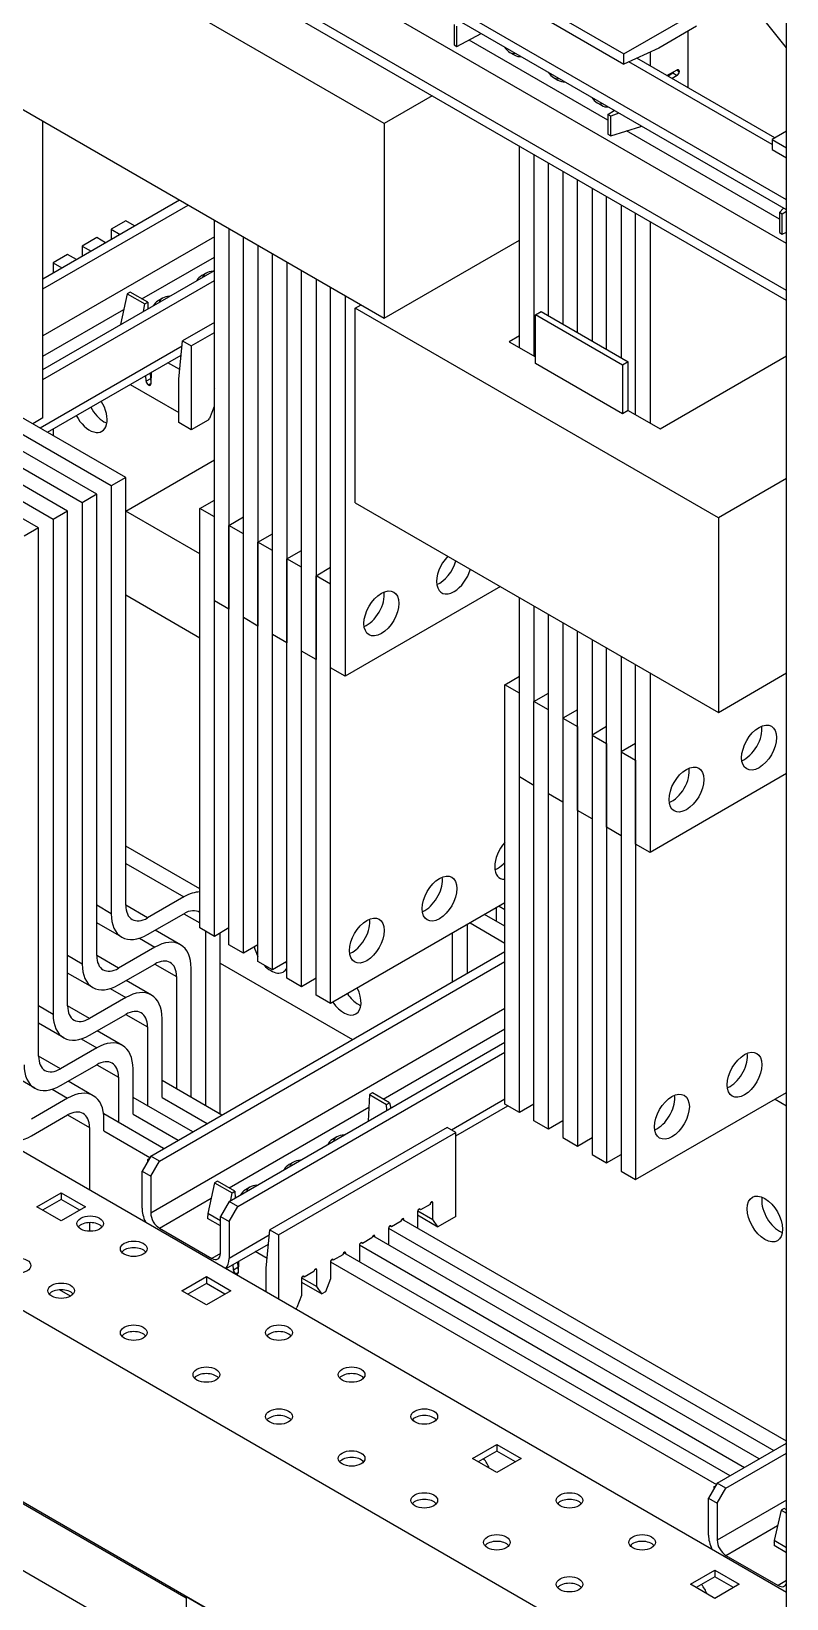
# Model space of a CAD drawing. Header units: millimetres. Extents: x -116965 to 323937, y 291661 to 566926.
# Drawn here: x -20388.2 to -20296.3, y 325225.3 to 325416.1 of the extents above; entities that cross this region are included whole.
import ezdxf

# ---------------------------------------------------------------- set-up
doc = ezdxf.new("R2010")
doc.units = ezdxf.units.MM
doc.layers.add('ALPHA', color=255, linetype='Continuous')

msp = doc.modelspace()

# ---------------------------------------------------------------- linework, layer by layer
at = {"layer": 'ALPHA'}
for p, q in [((-20296.284197, 325115.693354), (-20296.284197, 325585.178888)), ((-20296.284197, 325395.547555), (-20469.878912, 325495.77251)), ((-20296.284197, 325394.32281), (-20469.878912, 325494.547765)), ((-20296.284197, 325390.240327), (-20466.696931, 325488.628165)), ((-20296.284197, 325384.524851), (-20469.878912, 325484.749806)), ((-20296.284197, 325383.300106), (-20469.878912, 325483.525061)), ((-20345.251342, 325404.835204), (-20389.445515, 325430.350722)), ((-20337.649944, 325425.757928), (-20316.083187, 325413.306355)), ((-20337.649944, 325424.533183), (-20316.083187, 325412.081611)), ((-20296.284197, 325414.069817), (-20304.327537, 325424.075868)), ((-20316.083187, 325413.306355), (-20307.244353, 325418.409459)), ((-20351.79208, 325415.347597), (-20351.79208, 325415.347597)), ((-20336.766061, 325416.878528), (-20336.76606, 325414.429038)), ((-20336.412507, 325414.224914), (-20336.412507, 325416.674404)), ((-20336.412507, 325414.224914), (-20333.455515, 325415.78368)), ((-20318.027731, 325405.243452), (-20334.934011, 325415.004297)), ((-20307.244352, 325416.670321), (-20311.840547, 325414.016708)), ((-20308.305013, 325416.057949), (-20308.305013, 325409.217864)), ((-20350.024313, 325414.326977), (-20350.024313, 325414.326976)), ((-20336.76606, 325414.429038), (-20336.412507, 325414.224914)), ((-20329.960158, 325413.500273), (-20329.429828, 325413.194087)), ((-20311.840547, 325414.016197), (-20316.083187, 325412.081611)), ((-20316.083187, 325412.081611), (-20316.083187, 325413.306355)), ((-20312.907735, 325413.529573), (-20312.901207, 325413.525804)), ((-20312.901207, 325413.525804), (-20312.901207, 325411.871478)), ((-20311.840547, 325414.016708), (-20311.840547, 325414.016197)), ((-20298.051964, 325402.283652), (-20315.490571, 325412.351836)), ((-20297.703615, 325403.097144), (-20314.508691, 325412.799559)), ((-20310.865759, 325410.696311), (-20309.621584, 325411.364467)), ((-20309.365673, 325411.146325), (-20309.68475, 325411.330545)), ((-20309.631005, 325411.359407), (-20309.365673, 325411.206218)), ((-20309.365673, 325411.206218), (-20309.365673, 325411.146325)), ((-20324.656857, 325410.438411), (-20324.126527, 325410.132225)), ((-20310.737776, 325410.62242), (-20310.146287, 325411.002306)), ((-20310.426333, 325410.822446), (-20310.426333, 325410.932295)), ((-20309.615957, 325410.69612), (-20310.207446, 325410.316234)), ((-20310.146287, 325411.002306), (-20309.615957, 325410.69612)), ((-20339.417711, 325408.203252), (-20345.251342, 325404.835204)), ((-20319.353556, 325407.376549), (-20318.823226, 325407.070363)), ((-20389.445515, 325406.672321), (-20345.251341, 325381.156803)), ((-20318.027731, 325405.940424), (-20317.260251, 325406.43334)), ((-20318.027731, 325405.940424), (-20318.027731, 325403.532378)), ((-20317.674177, 325405.7363), (-20318.027731, 325405.940424)), ((-20316.721763, 325406.122444), (-20317.674177, 325405.7363)), ((-20317.674177, 325403.328253), (-20317.674177, 325405.7363)), ((-20386.793864, 325369.011418), (-20386.793864, 325405.14139)), ((-20345.251342, 325404.835204), (-20345.251341, 325381.156803)), ((-20317.674177, 325403.328253), (-20314.032577, 325404.495088)), ((-20297.168081, 325393.200127), (-20315.768258, 325403.938945)), ((-20314.032577, 325404.495088), (-20314.032577, 325404.569842)), ((-20314.032577, 325404.495088), (-20313.96548, 325404.531103)), ((-20296.284197, 325403.916645), (-20298.051964, 325402.896024)), ((-20328.811109, 325377.58463), (-20328.811109, 325402.079527)), ((-20318.027731, 325403.532378), (-20317.674177, 325403.328253)), ((-20298.051964, 325402.896024), (-20298.051964, 325401.671279)), ((-20298.051964, 325402.896024), (-20296.284197, 325401.875403)), ((-20298.051964, 325401.671279), (-20296.284197, 325400.650658)), ((-20327.043342, 325401.058907), (-20327.043342, 325376.56401)), ((-20325.275575, 325381.462989), (-20325.275575, 325400.038286)), ((-20323.507808, 325399.017665), (-20323.507808, 325380.442368)), ((-20321.740041, 325379.421748), (-20321.740041, 325397.997045)), ((-20319.972274, 325396.976424), (-20319.972274, 325378.401127)), ((-20318.204507, 325377.380506), (-20318.204507, 325395.955803)), ((-20386.793864, 325385.934944), (-20370.163762, 325395.539996)), ((-20386.793864, 325384.709966), (-20369.103102, 325394.927623)), ((-20316.43674, 325394.935182), (-20316.43674, 325376.359886)), ((-20297.168081, 325394.016624), (-20296.653725, 325394.536157)), ((-20296.284197, 325394.145311), (-20296.814527, 325393.8125)), ((-20376.717594, 325392.996006), (-20378.485361, 325391.975385)), ((-20375.642794, 325392.37547), (-20376.717594, 325392.996006)), ((-20365.934216, 325346.761885), (-20365.934216, 325393.098066)), ((-20314.668973, 325369.419665), (-20314.668973, 325393.914562)), ((-20312.901206, 325392.893941), (-20312.901206, 325368.399044)), ((-20296.814527, 325393.8125), (-20297.168081, 325394.016624)), ((-20297.168081, 325394.016624), (-20297.168081, 325391.567134)), ((-20296.814527, 325391.36301), (-20296.814527, 325393.8125)), ((-20365.934216, 325391.042401), (-20386.793864, 325378.99449)), ((-20380.253128, 325390.954764), (-20382.020894, 325389.934143)), ((-20379.177655, 325390.33384), (-20380.253128, 325390.954764)), ((-20378.485361, 325391.975385), (-20377.410224, 325391.354655)), ((-20378.485361, 325391.975385), (-20378.485361, 325390.733688)), ((-20364.166449, 325392.077445), (-20364.166449, 325345.741264)), ((-20362.398682, 325344.720643), (-20362.398682, 325391.056825)), ((-20345.251341, 325381.156803), (-20328.811109, 325390.648576)), ((-20297.168081, 325391.567134), (-20296.814527, 325391.36301)), ((-20296.814527, 325391.36301), (-20296.284197, 325391.642571)), ((-20383.788661, 325388.913523), (-20385.556428, 325387.892902)), ((-20382.712515, 325388.292209), (-20383.788661, 325388.913523)), ((-20382.020894, 325389.934143), (-20380.945085, 325389.313024)), ((-20382.020894, 325389.934143), (-20382.020894, 325388.691669)), ((-20374.758606, 325383.495973), (-20365.934216, 325388.592678)), ((-20360.630915, 325390.036204), (-20360.630915, 325343.700022)), ((-20358.863146, 325342.679402), (-20358.863147, 325389.015583)), ((-20376.717593, 325361.76501), (-20420.911766, 325387.280528)), ((-20386.793864, 325374.910141), (-20365.934216, 325386.958052)), ((-20385.556428, 325387.892902), (-20384.479946, 325387.271394)), ((-20385.556428, 325387.892902), (-20385.556428, 325386.64965)), ((-20366.946221, 325386.640068), (-20367.476551, 325386.333882)), ((-20357.09538, 325387.994962), (-20357.095379, 325341.658781)), ((-20355.327614, 325340.63816), (-20355.327614, 325386.974342)), ((-20380.253126, 325359.723768), (-20424.4473, 325385.239286)), ((-20378.48536, 325360.744389), (-20422.679533, 325386.259907)), ((-20386.793864, 325373.685162), (-20365.934216, 325385.733074)), ((-20353.559847, 325385.953721), (-20353.559847, 325339.61754)), ((-20351.79208, 325338.596919), (-20351.79208, 325384.9331)), ((-20383.78866, 325357.682526), (-20427.982834, 325383.198045)), ((-20382.020893, 325358.703147), (-20426.215067, 325384.218665)), ((-20376.525902, 325384.107762), (-20377.360485, 325380.384624)), ((-20376.172416, 325384.311925), (-20376.525902, 325384.107762)), ((-20376.525902, 325384.107762), (-20374.404177, 325382.883251)), ((-20374.050691, 325383.087414), (-20376.172416, 325384.311925)), ((-20374.538079, 325381.988717), (-20374.404177, 325382.883251)), ((-20374.404177, 325382.883251), (-20374.050691, 325383.087414)), ((-20374.050691, 325383.087414), (-20374.021198, 325382.287252)), ((-20372.248512, 325383.577623), (-20372.778842, 325383.271436)), ((-20350.024313, 325383.912479), (-20350.024313, 325337.576298)), ((-20348.786875, 325382.381548), (-20348.079768, 325382.789796)), ((-20387.324194, 325355.641285), (-20431.518368, 325381.156803)), ((-20385.556427, 325356.661906), (-20429.750601, 325382.177424)), ((-20386.793864, 325376.544767), (-20376.946276, 325382.23244)), ((-20348.786875, 325358.703147), (-20348.786875, 325382.381548)), ((-20304.592701, 325356.86603), (-20348.786875, 325382.381548)), ((-20326.866565, 325381.565051), (-20326.159458, 325381.9733)), ((-20326.866565, 325375.645451), (-20326.866565, 325381.565051)), ((-20316.259963, 325375.441327), (-20326.866565, 325381.565051)), ((-20326.159458, 325381.9733), (-20315.552857, 325375.849575)), ((-20377.360485, 325380.384624), (-20377.36151, 325380.357987)), ((-20377.33793, 325380.371606), (-20377.360485, 325380.384624)), ((-20365.934216, 325380.62962), (-20369.806637, 325378.393025)), ((-20368.745775, 325377.780769), (-20365.934216, 325379.404642)), ((-20328.811109, 325379.0135), (-20330.048546, 325378.299065)), ((-20369.868901, 325377.745041), (-20387.129072, 325367.77608)), ((-20370.252641, 325373.751448), (-20369.806637, 325378.393025)), ((-20369.806637, 325378.393025), (-20368.745775, 325377.780769)), ((-20368.745775, 325377.780769), (-20368.745775, 325367.574562)), ((-20330.048546, 325378.299065), (-20326.866565, 325376.461948)), ((-20386.250678, 325367.268939), (-20369.972109, 325376.670956)), ((-20370.147388, 325374.915215), (-20371.580231, 325375.742152)), ((-20316.259963, 325369.521727), (-20326.866565, 325375.645451)), ((-20315.552857, 325375.849575), (-20316.259963, 325375.441327)), ((-20316.259963, 325375.441327), (-20316.259963, 325369.521727)), ((-20315.552857, 325369.929975), (-20315.552857, 325375.849575)), ((-20311.663769, 325367.684609), (-20296.284197, 325376.56401)), ((-20376.176425, 325373.087528), (-20370.252199, 325369.668477)), ((-20374.23833, 325373.486626), (-20374.264326, 325374.191899)), ((-20373.708101, 325373.79287), (-20374.23833, 325373.486626)), ((-20373.973365, 325373.04082), (-20373.657548, 325373.223226)), ((-20373.65931, 325373.166009), (-20373.924695, 325373.012731)), ((-20373.734097, 325374.498143), (-20373.708101, 325373.79287)), ((-20373.720128, 325374.119181), (-20373.63154, 325374.068054)), ((-20373.616203, 325374.566235), (-20373.659641, 325373.15526)), ((-20370.252199, 325373.751193), (-20370.252641, 325373.751448)), ((-20370.252199, 325368.443965), (-20370.252199, 325373.751193)), ((-20370.14043, 325374.919233), (-20370.147388, 325374.915215)), ((-20373.924695, 325373.012731), (-20373.973365, 325373.04082)), ((-20365.970909, 325372.443228), (-20365.970909, 325370.401986)), ((-20365.970909, 325372.047518), (-20365.934216, 325372.026341)), ((-20365.949512, 325372.552941), (-20365.934216, 325372.544114)), ((-20365.970909, 325370.401986), (-20366.532144, 325368.955151)), ((-20315.552857, 325369.929975), (-20316.259963, 325369.521727)), ((-20315.552857, 325369.929975), (-20311.663769, 325367.684609)), ((-20386.793864, 325369.011418), (-20388.031302, 325368.296983)), ((-20385.556428, 325367.669917), (-20385.556428, 325366.868114)), ((-20368.745775, 325367.574562), (-20370.252199, 325368.443965)), ((-20366.685208, 325368.764684), (-20368.745775, 325367.574562)), ((-20376.717593, 325357.682529), (-20365.934216, 325363.908315)), ((-20376.717593, 325361.76501), (-20378.48536, 325360.744389)), ((-20376.717592, 325309.713353), (-20376.717593, 325361.76501)), ((-20296.284197, 325361.662947), (-20304.592701, 325356.86603)), ((-20380.253126, 325359.723768), (-20382.020893, 325358.703147)), ((-20380.253126, 325303.589628), (-20380.253126, 325359.723768)), ((-20378.48536, 325360.744389), (-20378.485359, 325308.692732)), ((-20382.020893, 325358.703147), (-20382.020893, 325302.569008)), ((-20367.701981, 325357.988713), (-20365.934216, 325359.009333)), ((-20365.934216, 325356.968093), (-20367.701981, 325357.988713)), ((-20367.70198, 325306.957677), (-20367.701981, 325357.988713)), ((-20348.786875, 325358.703147), (-20304.592701, 325333.187629)), ((-20383.78866, 325357.682526), (-20385.556427, 325356.661906)), ((-20385.556427, 325356.661906), (-20385.556427, 325296.445283)), ((-20383.78866, 325297.465904), (-20383.78866, 325357.682526)), ((-20367.701981, 325352.477362), (-20376.717593, 325357.682528)), ((-20364.166447, 325355.947471), (-20362.398682, 325356.968091)), ((-20362.398682, 325354.926852), (-20364.166447, 325355.947471)), ((-20364.166447, 325304.916435), (-20364.166447, 325355.947471)), ((-20304.592701, 325356.86603), (-20304.592701, 325333.187629)), ((-20387.324194, 325355.641285), (-20389.091961, 325354.620664)), ((-20387.324193, 325291.34218), (-20387.324194, 325355.641285)), ((-20360.630913, 325353.90623), (-20358.863146, 325354.926851)), ((-20358.863146, 325352.885609), (-20360.630913, 325353.90623)), ((-20360.630913, 325302.875194), (-20360.630913, 325353.90623)), ((-20358.863146, 325301.854573), (-20358.863146, 325352.885609)), ((-20357.095379, 325351.864988), (-20355.327614, 325352.885608)), ((-20355.327614, 325350.844369), (-20357.095379, 325351.864988)), ((-20357.095379, 325300.833953), (-20357.095379, 325351.864988)), ((-20353.559845, 325349.823747), (-20351.79208, 325350.844367)), ((-20351.79208, 325348.803127), (-20353.559845, 325349.823747)), ((-20353.559845, 325298.792711), (-20353.559845, 325349.823747)), ((-20331.109206, 325348.49694), (-20350.024313, 325337.576298)), ((-20376.717592, 325347.47632), (-20367.701981, 325342.271155)), ((-20364.166449, 325345.741264), (-20365.934216, 325346.761885)), ((-20365.934213, 325305.937056), (-20365.934214, 325346.761884)), ((-20328.811108, 325325.32885), (-20328.811108, 325347.170133)), ((-20364.166447, 325345.741265), (-20364.166449, 325345.741264)), ((-20360.630915, 325343.700022), (-20362.398682, 325344.720643)), ((-20362.39868, 325303.895815), (-20362.39868, 325344.720642)), ((-20327.043341, 325346.149512), (-20327.043341, 325334.514439)), ((-20325.275574, 325323.287608), (-20325.275574, 325345.128891)), ((-20360.630913, 325343.700023), (-20360.630915, 325343.700022)), ((-20357.095379, 325341.658781), (-20358.863146, 325342.679402)), ((-20323.507807, 325344.108271), (-20323.507807, 325332.473197)), ((-20321.74004, 325321.246367), (-20321.74004, 325343.08765)), ((-20353.559847, 325339.61754), (-20355.327614, 325340.63816)), ((-20355.327612, 325299.813332), (-20355.327612, 325340.638159)), ((-20319.972274, 325342.067029), (-20319.972273, 325330.431956)), ((-20318.204506, 325319.205125), (-20318.204507, 325341.046409)), ((-20491.445669, 325338.801045), (-20296.284197, 325226.124517)), ((-20353.559845, 325339.617541), (-20353.559847, 325339.61754)), ((-20316.43674, 325340.025788), (-20316.436739, 325328.390714)), ((-20314.668972, 325317.163884), (-20314.668973, 325339.005167)), ((-20350.024313, 325337.576298), (-20351.79208, 325338.596919)), ((-20351.792078, 325297.77209), (-20351.792078, 325338.596918)), ((-20330.578876, 325336.555679), (-20328.811108, 325337.576301)), ((-20312.901206, 325337.984546), (-20312.901205, 325316.143263)), ((-20304.592701, 325333.187629), (-20296.284197, 325337.984546)), ((-20328.811109, 325335.535059), (-20330.578876, 325336.555679)), ((-20330.578876, 325285.524643), (-20330.578876, 325336.555679)), ((-20328.811109, 325284.504022), (-20328.811109, 325335.535059)), ((-20328.811108, 325335.535059), (-20328.811109, 325335.535059)), ((-20327.043342, 325334.514438), (-20325.275574, 325335.535059)), ((-20325.275575, 325333.493817), (-20327.043342, 325334.514438)), ((-20327.043342, 325283.483402), (-20327.043342, 325334.514438)), ((-20325.275574, 325333.493818), (-20325.275575, 325333.493817)), ((-20325.275575, 325282.462781), (-20325.275575, 325333.493817)), ((-20321.74004, 325333.493818), (-20323.507808, 325332.473197)), ((-20323.507808, 325332.473197), (-20323.507808, 325281.44216)), ((-20323.507808, 325332.473197), (-20321.740041, 325331.452576)), ((-20321.740041, 325331.452576), (-20321.740041, 325280.421539)), ((-20321.740041, 325331.452576), (-20321.74004, 325331.452576)), ((-20318.204506, 325331.452576), (-20319.972274, 325330.431955)), ((-20319.972274, 325330.431955), (-20319.972274, 325279.400919)), ((-20319.972274, 325330.431955), (-20318.204507, 325329.411334)), ((-20318.204507, 325329.411334), (-20318.204506, 325329.411335)), ((-20318.204507, 325329.411334), (-20318.204507, 325278.380298)), ((-20314.668973, 325329.411335), (-20316.436741, 325328.390714)), ((-20508.239455, 325329.105148), (-20296.284197, 325206.732723)), ((-20316.436741, 325328.390714), (-20316.436741, 325277.359677)), ((-20316.436741, 325328.390714), (-20314.668974, 325327.370093)), ((-20314.668974, 325327.370093), (-20314.668974, 325276.339057)), ((-20314.668974, 325327.370093), (-20314.668973, 325327.370093)), ((-20296.284197, 325325.737098), (-20312.901205, 325316.143263)), ((-20327.043342, 325324.30823), (-20328.811108, 325325.32885)), ((-20323.507808, 325322.266988), (-20325.275574, 325323.287608)), ((-20319.972274, 325320.225747), (-20321.74004, 325321.246367)), ((-20316.436741, 325318.184505), (-20318.204506, 325319.205125)), ((-20367.701981, 325311.725066), (-20376.717592, 325316.930232)), ((-20312.901205, 325316.143263), (-20314.668972, 325317.163884)), ((-20376.717592, 325314.816457), (-20369.646524, 325310.733974)), ((-20369.646524, 325310.733974), (-20374.065941, 325308.182422)), ((-20378.485359, 325308.692732), (-20380.253126, 325309.713353)), ((-20374.065941, 325308.182422), (-20376.717592, 325309.713353)), ((-20374.065941, 325306.14118), (-20369.646524, 325308.692732)), ((-20369.646524, 325308.692732), (-20367.70198, 325307.57005)), ((-20330.578876, 325310.019538), (-20351.792078, 325297.77209)), ((-20330.578876, 325307.161802), (-20333.053748, 325308.59067)), ((-20331.639536, 325309.407166), (-20331.639536, 325307.774175)), ((-20331.285981, 325309.611291), (-20330.578876, 325309.203044)), ((-20377.190941, 325305.831625), (-20380.253126, 325307.599578)), ((-20370.057058, 325304.919805), (-20373.119242, 325306.687757)), ((-20365.934213, 325305.937056), (-20367.70198, 325306.957677)), ((-20366.994874, 325306.549429), (-20366.994873, 325285.320518)), ((-20364.166447, 325306.957677), (-20365.934213, 325305.937056)), ((-20365.227106, 325284.299897), (-20365.227107, 325306.345305)), ((-20336.942837, 325300.411641), (-20336.942837, 325306.345304)), ((-20335.17507, 325307.365925), (-20335.17507, 325301.432261)), ((-20334.821515, 325307.57005), (-20330.578876, 325305.120561)), ((-20508.239455, 325305.834996), (-20296.284197, 325183.46257)), ((-20373.182058, 325304.610249), (-20377.601475, 325302.058697)), ((-20375.063997, 325305.696788), (-20373.182058, 325304.610249)), ((-20362.39868, 325303.895815), (-20364.166447, 325304.916435)), ((-20360.630913, 325304.916435), (-20362.39868, 325303.895815)), ((-20382.020893, 325302.569008), (-20383.78866, 325303.589628)), ((-20377.601475, 325302.058697), (-20380.253126, 325303.589629)), ((-20377.601475, 325300.017456), (-20373.182058, 325302.569008)), ((-20373.677744, 325279.202732), (-20330.578876, 325304.085875)), ((-20373.182058, 325302.569008), (-20370.530407, 325301.038077)), ((-20372.617084, 325278.59036), (-20330.578876, 325302.86113)), ((-20365.227107, 325302.67107), (-20349.128249, 325293.37639)), ((-20358.863146, 325301.854573), (-20360.630913, 325302.875194)), ((-20357.095379, 325302.875194), (-20358.863146, 325301.854573)), ((-20380.726475, 325299.707901), (-20383.78866, 325301.475854)), ((-20370.530407, 325301.038077), (-20370.530407, 325287.361759)), ((-20368.76264, 325286.341138), (-20368.76264, 325302.058698)), ((-20355.327612, 325299.813332), (-20357.095379, 325300.833953)), ((-20353.559845, 325300.833953), (-20355.327612, 325299.813332)), ((-20378.599531, 325299.573063), (-20376.717592, 325298.486525)), ((-20373.592592, 325298.79608), (-20376.654776, 325300.564033)), ((-20351.792078, 325297.77209), (-20353.559845, 325298.792711)), ((-20385.556427, 325296.445283), (-20387.324194, 325297.465904)), ((-20381.137009, 325295.934973), (-20383.78866, 325297.465904)), ((-20376.717592, 325298.486525), (-20381.137009, 325295.934973)), ((-20330.578876, 325297.145654), (-20373.677744, 325272.262511)), ((-20384.262009, 325293.584176), (-20387.324194, 325295.352129)), ((-20381.137009, 325293.893732), (-20376.717592, 325296.445284)), ((-20376.717592, 325296.445284), (-20374.065941, 325294.914353)), ((-20374.065941, 325294.914353), (-20374.065941, 325285.320518)), ((-20372.298174, 325286.341141), (-20372.298174, 325295.934973)), ((-20382.135065, 325293.449339), (-20380.253126, 325292.362801)), ((-20377.128126, 325292.672356), (-20380.19031, 325294.440309)), ((-20364.131803, 325273.69138), (-20330.578876, 325293.063171)), ((-20345.393473, 325286.142953), (-20330.578876, 325294.696165)), ((-20384.672543, 325289.811249), (-20387.324193, 325291.34218)), ((-20380.253126, 325292.362801), (-20384.672543, 325289.811249)), ((-20363.071142, 325273.079008), (-20330.578876, 325291.838427)), ((-20387.797543, 325287.460452), (-20390.859727, 325289.228405)), ((-20384.672543, 325287.770007), (-20380.253126, 325290.321559)), ((-20380.253126, 325290.321559), (-20377.601475, 325288.790628)), ((-20375.833708, 325284.299899), (-20375.833708, 325289.811249)), ((-20491.622446, 325287.872071), (-20296.284197, 325175.093481)), ((-20385.670599, 325287.325614), (-20383.788659, 325286.239076)), ((-20380.663659, 325286.548631), (-20383.725844, 325288.316584)), ((-20377.601475, 325288.790628), (-20377.601475, 325283.279276)), ((-20365.038151, 325284.190804), (-20372.298174, 325288.38238)), ((-20383.788659, 325286.239076), (-20388.208077, 325283.687524)), ((-20368.573685, 325282.149562), (-20375.833708, 325286.341139)), ((-20372.298176, 325286.34114), (-20366.805918, 325283.170183)), ((-20347.057729, 325286.695564), (-20347.220011, 325283.455408)), ((-20346.704176, 325286.899688), (-20347.057729, 325286.695564)), ((-20347.057729, 325286.695564), (-20344.972299, 325285.49154)), ((-20344.618746, 325285.695664), (-20346.704176, 325286.899688)), ((-20344.972299, 325285.49154), (-20344.618746, 325285.695664)), ((-20344.950577, 325284.765666), (-20344.972299, 325285.49154)), ((-20344.618746, 325285.695664), (-20344.448165, 325285.055734)), ((-20330.578876, 325286.122951), (-20337.084968, 325282.366657)), ((-20336.554638, 325281.658231), (-20330.218346, 325285.316491)), ((-20328.811109, 325284.504022), (-20330.578876, 325285.524643)), ((-20327.043342, 325285.524643), (-20328.811109, 325284.504022)), ((-20314.668974, 325276.339057), (-20296.284197, 325286.953512)), ((-20297.698411, 325286.137016), (-20296.284197, 325285.320519)), ((-20388.208077, 325281.646283), (-20383.788659, 325284.197835)), ((-20383.788659, 325284.197835), (-20381.137009, 325282.666904)), ((-20372.109219, 325280.108321), (-20379.405743, 325284.320971)), ((-20379.369242, 325282.258658), (-20379.369242, 325283.687524)), ((-20375.83371, 325284.299898), (-20370.341452, 325281.128941)), ((-20364.131803, 325275.324374), (-20347.135788, 325285.137027)), ((-20325.275575, 325282.462781), (-20327.043342, 325283.483402)), ((-20323.507808, 325283.483402), (-20325.275575, 325282.462781)), ((-20381.137009, 325282.666904), (-20381.137009, 325275.11431)), ((-20379.369244, 325282.258657), (-20373.777365, 325279.030184)), ((-20337.615298, 325282.672843), (-20359.182055, 325270.22127)), ((-20358.121395, 325269.608897), (-20336.554638, 325282.06047)), ((-20351.014972, 325281.529748), (-20351.545302, 325281.223561)), ((-20336.554638, 325282.06047), (-20337.615298, 325282.672843)), ((-20336.554638, 325271.854263), (-20336.554638, 325282.06047)), ((-20323.507808, 325281.44216), (-20321.740041, 325280.421539)), ((-20321.740041, 325280.421539), (-20319.972274, 325281.44216)), ((-20373.677744, 325279.202732), (-20374.738404, 325277.365615)), ((-20374.031298, 325278.794484), (-20373.854521, 325278.896546)), ((-20374.031298, 325278.59036), (-20374.031298, 325278.794484)), ((-20374.031298, 325278.794484), (-20373.942909, 325278.743453)), ((-20372.617084, 325278.59036), (-20373.677744, 325279.202732)), ((-20373.677744, 325276.753243), (-20372.617084, 325278.59036)), ((-20356.318273, 325278.467885), (-20356.848603, 325278.161699)), ((-20319.972274, 325279.400919), (-20318.204507, 325278.380298)), ((-20318.204507, 325278.380298), (-20316.436741, 325279.400919)), ((-20374.738404, 325277.365615), (-20373.677744, 325276.753243)), ((-20374.738404, 325272.874884), (-20374.738404, 325277.365615)), ((-20373.677744, 325276.753243), (-20373.677744, 325272.262511)), ((-20365.89957, 325275.936746), (-20366.734263, 325272.213699)), ((-20365.546016, 325276.14087), (-20365.89957, 325275.936746)), ((-20365.89957, 325275.936746), (-20363.778249, 325274.712001)), ((-20363.424696, 325274.916125), (-20365.546016, 325276.14087)), ((-20316.436741, 325277.359677), (-20314.668974, 325276.339057)), ((-20387.554005, 325273.022039), (-20384.584157, 325274.736682)), ((-20384.584157, 325273.920185), (-20386.846898, 325272.613791)), ((-20384.584157, 325274.736682), (-20384.584157, 325273.920185)), ((-20384.584157, 325274.736682), (-20381.614308, 325273.022039)), ((-20382.321415, 325272.613791), (-20384.584157, 325273.920185)), ((-20372.617084, 325270.425394), (-20366.320116, 325274.06095)), ((-20363.912074, 325273.818241), (-20363.778249, 325274.712001)), ((-20363.778249, 325274.712001), (-20363.424696, 325274.916125)), ((-20363.424696, 325274.916125), (-20363.395233, 325274.116639)), ((-20361.621573, 325275.406023), (-20362.151904, 325275.099837)), ((-20450.807562, 325272.472553), (-20369.38207, 325225.461523)), ((-20384.584157, 325271.307396), (-20387.554005, 325273.022039)), ((-20381.614308, 325273.022039), (-20384.584157, 325271.307396)), ((-20366.783453, 325271.956325), (-20366.743276, 325271.979521)), ((-20366.734263, 325272.213699), (-20366.757321, 325271.614639)), ((-20365.192463, 325271.32354), (-20366.734263, 325272.213699)), ((-20364.131803, 325273.69138), (-20365.192463, 325271.854263)), ((-20363.071142, 325273.079008), (-20364.131803, 325273.69138)), ((-20364.131803, 325271.241891), (-20363.071142, 325273.079008)), ((-20341.203865, 325272.436017), (-20341.203865, 325270.430072)), ((-20341.203865, 325272.040853), (-20338.71766, 325270.605442)), ((-20341.18234, 325272.546064), (-20339.330032, 325271.476633)), ((-20340.850312, 325272.640141), (-20341.027088, 325272.742203)), ((-20339.683586, 325273.313751), (-20340.850312, 325272.640141)), ((-20339.506809, 325273.619937), (-20339.330032, 325273.517875)), ((-20339.330032, 325271.476633), (-20339.330032, 325273.517875)), ((-20381.137009, 325271.101107), (-20381.137009, 325270.043992)), ((-20372.617084, 325270.425394), (-20366.253123, 325266.751159)), ((-20366.745023, 325271.934138), (-20366.783453, 325271.956325)), ((-20365.192463, 325270.711168), (-20366.757321, 325271.614639)), ((-20365.192463, 325271.854263), (-20364.131803, 325271.241891)), ((-20365.192463, 325267.363532), (-20365.192463, 325271.854263)), ((-20364.131803, 325271.241891), (-20364.131803, 325266.751159)), ((-20359.627975, 325265.579742), (-20359.182055, 325270.22127)), ((-20359.182055, 325270.22127), (-20358.121395, 325269.608897)), ((-20344.739399, 325270.394775), (-20344.739399, 325268.388831)), ((-20344.737121, 325270.428757), (-20297.861553, 325243.365135)), ((-20344.385846, 325270.5989), (-20344.562622, 325270.700962)), ((-20343.21912, 325271.272509), (-20344.385846, 325270.5989)), ((-20296.284197, 325244.49569), (-20343.105987, 325271.528263)), ((-20343.042343, 325271.578695), (-20342.865566, 325271.476633)), ((-20342.865566, 325271.389456), (-20342.865566, 325271.476633)), ((-20338.71766, 325270.605442), (-20339.330032, 325271.476633)), ((-20336.554638, 325271.854263), (-20338.71766, 325270.605442)), ((-20364.513025, 325265.516449), (-20359.347541, 325268.498742)), ((-20359.244342, 325269.572936), (-20364.131803, 325266.751159)), ((-20358.121395, 325269.608897), (-20358.121395, 325261.82624)), ((-20348.274933, 325268.353534), (-20348.274933, 325266.347589)), ((-20348.272655, 325268.387515), (-20301.396414, 325241.323505)), ((-20347.92138, 325268.557658), (-20348.098156, 325268.65972)), ((-20346.754653, 325269.231268), (-20347.92138, 325268.557658)), ((-20299.628983, 325242.34432), (-20346.641521, 325269.487021)), ((-20346.577877, 325269.537454), (-20346.4011, 325269.435392)), ((-20346.4011, 325269.348214), (-20346.4011, 325269.435392)), ((-20365.192463, 325267.363532), (-20366.253123, 325266.751159)), ((-20363.108188, 325266.327532), (-20363.082171, 325265.621544)), ((-20362.990474, 325266.395494), (-20363.033922, 325264.983929)), ((-20359.522337, 325266.743497), (-20360.955026, 325267.57066)), ((-20359.515809, 325266.747267), (-20359.522337, 325266.743497)), ((-20351.810467, 325266.312293), (-20351.810467, 325264.271051)), ((-20351.808189, 325266.346274), (-20304.834569, 325239.226042)), ((-20351.456914, 325266.516417), (-20351.63369, 325266.618479)), ((-20350.290187, 325267.190026), (-20351.456914, 325266.516417)), ((-20303.163844, 325240.30269), (-20350.177055, 325267.44578)), ((-20350.113411, 325267.496213), (-20349.936634, 325267.39415)), ((-20349.936634, 325267.306973), (-20349.936634, 325267.39415)), ((-20369.876335, 325262.815832), (-20366.906487, 325264.530475)), ((-20366.906487, 325264.530475), (-20366.906487, 325263.713978)), ((-20366.906487, 325264.530475), (-20363.936639, 325262.815832)), ((-20363.612501, 325265.315358), (-20363.638518, 325266.021346)), ((-20363.082171, 325265.621544), (-20363.612501, 325265.315358)), ((-20363.347586, 325264.869523), (-20363.031832, 325265.051823)), ((-20363.298925, 325264.841428), (-20363.347586, 325264.869523)), ((-20363.033593, 325264.994618), (-20363.298925, 325264.841428)), ((-20363.0942, 325265.947975), (-20363.005819, 325265.896948)), ((-20359.627532, 325265.579487), (-20359.627975, 325265.579742)), ((-20359.627532, 325262.695808), (-20359.627532, 325265.579487)), ((-20355.324475, 325264.381098), (-20353.472168, 325263.311668)), ((-20354.992447, 325264.475175), (-20355.169224, 325264.577237)), ((-20353.825721, 325265.148785), (-20354.992447, 325264.475175)), ((-20353.648945, 325265.454971), (-20353.472168, 325265.352909)), ((-20353.472168, 325263.311668), (-20353.472168, 325265.352909)), ((-20383.435108, 325262.152429), (-20384.782761, 325262.930496)), ((-20366.906487, 325261.101189), (-20369.876335, 325262.815832)), ((-20366.906487, 325263.713978), (-20369.169229, 325262.407584)), ((-20364.643745, 325262.407584), (-20366.906487, 325263.713978)), ((-20363.936639, 325262.815832), (-20366.906487, 325261.101189)), ((-20355.346001, 325264.271051), (-20355.346001, 325262.22981)), ((-20355.346001, 325263.875887), (-20352.859795, 325262.440476)), ((-20352.859795, 325262.440476), (-20353.472168, 325263.311668)), ((-20352.422839, 325262.692753), (-20352.859795, 325262.440476)), ((-20351.810467, 325264.271051), (-20352.422839, 325262.692753)), ((-20355.346001, 325262.22981), (-20355.907342, 325260.783036)), ((-20334.520996, 325242.403417), (-20331.551148, 325244.11806)), ((-20331.551148, 325244.11806), (-20331.551148, 325243.301564)), ((-20331.551148, 325244.11806), (-20328.581299, 325242.403417)), ((-20304.737864, 325239.393583), (-20296.284197, 325244.276169)), ((-20331.551148, 325240.688775), (-20334.520996, 325242.403417)), ((-20331.551148, 325243.301564), (-20333.81389, 325241.995169)), ((-20329.288406, 325241.995169), (-20331.551148, 325243.301564)), ((-20328.581299, 325242.403417), (-20331.551148, 325240.688775)), ((-20303.677002, 325238.781327), (-20296.284197, 325243.051191)), ((-20304.737864, 325239.393583), (-20305.798322, 325237.556349)), ((-20305.09236, 325238.985296), (-20304.914102, 325239.088252)), ((-20305.09236, 325238.985296), (-20305.003222, 325238.933852)), ((-20305.09236, 325238.779422), (-20305.09236, 325238.985296)), ((-20303.677002, 325238.781327), (-20304.737864, 325239.393583)), ((-20304.73746, 325236.944093), (-20303.677002, 325238.781327)), ((-20305.798322, 325237.556349), (-20304.73746, 325236.944093)), ((-20305.798322, 325233.065618), (-20305.798322, 325237.556349)), ((-20296.284197, 325237.335715), (-20304.73746, 325232.453362)), ((-20304.73746, 325236.944093), (-20304.73746, 325232.453362)), ((-20296.959555, 325236.128452), (-20297.794138, 325232.405313)), ((-20296.606068, 325236.332615), (-20296.959555, 325236.128452)), ((-20296.959555, 325236.128452), (-20296.284197, 325235.738683)), ((-20296.284197, 325236.146853), (-20296.606068, 325236.332615)), ((-20303.676598, 325230.616362), (-20297.379929, 325234.25313)), ((-20297.843472, 325232.147934), (-20297.803149, 325232.171223)), ((-20297.804903, 325232.125675), (-20297.843472, 325232.147934)), ((-20297.794138, 325232.405313), (-20297.8172, 325231.806251)), ((-20296.284197, 325231.533881), (-20297.794138, 325232.405313)), ((-20303.676598, 325230.616362), (-20297.311425, 325226.942827)), ((-20296.284197, 325230.921508), (-20297.8172, 325231.806251)), ((-20308.004492, 325227.094107), (-20305.034644, 325228.808749)), ((-20305.034644, 325228.808749), (-20305.034644, 325227.992253)), ((-20305.034644, 325228.808749), (-20302.064795, 325227.094107)), ((-20305.034644, 325225.379464), (-20308.004492, 325227.094107)), ((-20305.034644, 325227.992253), (-20307.297385, 325226.685858)), ((-20302.771902, 325226.685858), (-20305.034644, 325227.992253)), ((-20302.064795, 325227.094107), (-20305.034644, 325225.379464)), ((-20296.284197, 325227.536123), (-20297.311425, 325226.942827)), ((-20369.345, 325225.644245), (-20369.38207, 325225.548701)), ((-20353.472168, 325216.363114), (-20369.38207, 325225.548701)), ((-20369.38207, 325225.548701), (-20369.38207, 325223.869323))]:
    msp.add_line(p, q, dxfattribs=at)
for centre, major_axis, ratio, start_param, end_param in [((-20329.960158, 325414.684194), (-0.725, 1.255737), 0.5773502606, 1.6734787432, 3.0389102222), ((-20329.429828, 325414.99038), (-1.1, 1.905256), 0.5773502606, 2.3561945125, 2.906675821), ((-20313.961867, 325412.913432), (0.75, 1.299038), 0.5773502692, 5.4977871587, 5.5032970451), ((-20309.630838, 325411.053124), (0.1875, 0.32476), 0.5773502692, 5.4977871587, 7.0336769004), ((-20324.656857, 325411.622331), (-0.725, 1.255737), 0.5773502606, 1.6734787432, 3.0389102222), ((-20324.126527, 325411.928518), (-1.1, 1.905256), 0.5773502606, 2.3561945125, 2.906675821), ((-20310.161168, 325411.299418), (0.1875, 0.32476), 0.5773502692, 3.9831392757, 4.639431023), ((-20309.630838, 325410.993232), (0.1875, 0.32476), 0.5773502692, 3.9831392757, 5.4977871587), ((-20319.353556, 325408.560469), (-0.725, 1.255737), 0.5773502606, 1.6734787432, 3.0389102222), ((-20318.823226, 325408.866655), (-1.1, 1.905256), 0.5773502606, 2.3561945125, 2.906675821), ((-20365.920916, 325386.048108), (-1.45, 0), 0.5773502692, 4.813779577, 6.1821755905), ((-20365.920916, 325385.435735), (-2.2, 0), 0.5773502692, 5.4977871438, 6.0497610456), ((-20371.223207, 325382.37329), (-2.2, 0), 0.5773502692, 5.4977871438, 6.0497610456), ((-20371.223207, 325382.985663), (-1.45, 0), 0.5773502692, 4.813779577, 6.1821755905), ((-20373.973365, 325373.347006), (-0.187554, 0.324729), 0.5774602093, 0.8287538207, 2.3560992521), ((-20373.924695, 325373.318917), (-0.187554, 0.324729), 0.5774602093, 2.3560992521, 3.8919889938), ((-20373.443136, 325373.65325), (-0.187554, 0.324729), 0.5774602093, 0.8287538207, 1.4809048904), ((-20370.147388, 325376.13996), (-0.750214, 1.298914), 0.5774602093, 2.3560992521, 2.3619701738), ((-20365.794166, 325372.545309), (0.124964, 0.216527), 0.5772403082, 1.7000216917, 2.3560992884), ((-20381.137011, 325370.032039), (-1.525, 2.641377), 0.5773502692, 1.5168072279, 4.7665685374), ((-20379.369244, 325371.05266), (-1.525, 2.641377), 0.5773502692, 1.5166966772, 2.3561944902), ((-20379.369244, 325371.05266), (-1.525, 2.641377), 0.5773502692, 2.3561944902, 2.5233601551), ((-20366.685208, 325368.968808), (0.124964, 0.216527), 0.5772403082, 3.9268956151, 4.9740931663), ((-20336.766061, 325350.334057), (1.5, 2.598076), 0.5773502692, 1.1456224703, 3.926990817), ((-20338.533828, 325351.354678), (1.5, 2.598076), 0.5773502692, 3.7717298997, 5.1375628369), ((-20336.766061, 325350.334057), (1.5, 2.598076), 0.5773502692, 3.926990817, 5.1375628369), ((-20345.604896, 325345.230954), (1.5, 2.598076), 0.5773502692, 2.3561944902, 8.6393797974), ((-20347.372663, 325346.251574), (1.5, 2.598076), 0.5773502692, 3.7717298997, 5.6530480611), ((-20299.642953, 325328.901022), (1.5, 2.598076), 0.5773502692, 2.3561944902, 8.6393797974), ((-20301.41072, 325329.921643), (1.5, 2.598076), 0.5773502692, 3.7717298997, 5.6530480611), ((-20301.410721, 325329.921645), (1.5, 2.598076), 0.5773502692, 3.7717302923, 5.6530472214), ((-20308.481788, 325323.797919), (1.5, 2.598076), 0.5773502692, 2.3561944902, 8.6393797974), ((-20310.249556, 325324.818541), (1.5, 2.598076), 0.5773502692, 3.7717302823, 5.653047157), ((-20310.249555, 325324.818539), (1.5, 2.598076), 0.5773502692, 3.7717298997, 5.6530480611), ((-20329.694991, 325315.632953), (1.5, 2.598076), 0.5773502692, 1.2151744375, 3.4972145429), ((-20331.462758, 325316.653574), (1.5, 2.598076), 0.5773502692, 3.7717298997, 3.9269908319), ((-20331.462758, 325316.653574), (1.5, 2.598076), 0.5773502692, 3.9269908319, 4.3567654055), ((-20338.533826, 325310.52985), (1.5, 2.598076), 0.5773502692, 2.3561944902, 8.6393797974), ((-20340.301593, 325311.55047), (1.5, 2.598076), 0.5773502692, 3.9269908319, 5.6530480611), ((-20369.646524, 325305.63087), (3.125, 5.412659), 0.5773502692, 0.3297995341, 0.7853981783), ((-20374.065941, 325311.244284), (3.125, 5.412659), 0.5773502692, 2.3561945051, 3.9269908319), ((-20374.065941, 325311.244284), (1.875, 3.247595), 0.5773502692, 2.3561945051, 3.9269908319), ((-20369.646524, 325305.63087), (1.875, 3.247595), 0.5773502692, 6.2453715726, 7.0685834855), ((-20347.372661, 325305.426746), (1.5, 2.598076), 0.5773502692, 2.3561944902, 8.6393797974), ((-20340.301593, 325311.55047), (1.5, 2.598076), 0.5773502692, 3.7717298997, 3.9269908319), ((-20349.140428, 325306.447367), (1.5, 2.598076), 0.5773502692, 3.9269908319, 5.6530480611), ((-20373.182058, 325299.507146), (3.125, 5.412659), 0.5773502692, 5.4977871587, 7.0685834855), ((-20359.039924, 325304.202002), (-1.5, 2.598076), 0.5773502692, 1.0799144296, 1.5081336107), ((-20377.601475, 325305.12056), (3.125, 5.412659), 0.5773502692, 2.3561945051, 3.9269908319), ((-20377.601475, 325305.12056), (1.875, 3.247595), 0.5773502692, 2.3561945051, 3.9269908319), ((-20373.182058, 325299.507146), (1.875, 3.247595), 0.5773502692, 5.4977871587, 7.0685834855), ((-20357.272157, 325305.222623), (-1.5, 2.598076), 0.5773502692, 2.3561954625, 2.4396253655), ((-20349.140428, 325306.447367), (1.5, 2.598076), 0.5773502692, 3.7717298997, 3.9269908319), ((-20359.039924, 325304.202002), (-1.5, 2.598076), 0.5773502692, 1.9450570939, 3.5158549302), ((-20376.717592, 325293.383421), (3.125, 5.412659), 0.5773502692, 5.4977871587, 7.0685834855), ((-20350.201089, 325299.098899), (-1.5, 2.598076), 0.5773502692, 1.6889226787, 4.5942626434), ((-20348.433322, 325300.119519), (-1.5, 2.598076), 0.5773502692, 1.6889226699, 2.3561944902), ((-20381.137009, 325298.996835), (1.875, 3.247595), 0.5773502692, 2.3561945051, 3.9269908319), ((-20376.717592, 325293.383421), (1.875, 3.247595), 0.5773502692, 5.4977871587, 7.0685834855), ((-20348.433322, 325300.119519), (-1.5, 2.598076), 0.5773502692, 2.3561944902, 2.5114554075), ((-20381.137009, 325298.996835), (3.125, 5.412659), 0.5773502692, 2.3561945051, 3.9269908319), ((-20380.253126, 325287.259697), (3.125, 5.412659), 0.5773502692, 5.4977871587, 7.0685834855), ((-20384.672543, 325292.873111), (1.875, 3.247595), 0.5773502692, 2.3561945051, 3.9269908319), ((-20301.410721, 325289.096816), (1.5, 2.598076), 0.5773502692, 2.3561944902, 8.6393797974), ((-20303.178488, 325290.117436), (1.5, 2.598076), 0.5773502692, 3.926990817, 5.6530480611), ((-20384.672543, 325292.873111), (3.125, 5.412659), 0.5773502692, 2.3561945051, 3.9269908319), ((-20380.253126, 325287.259697), (1.875, 3.247595), 0.5773502692, 5.4977871587, 7.0685834855), ((-20383.788659, 325281.135973), (3.125, 5.412659), 0.5773502692, 5.4977871587, 7.0685834855), ((-20303.178488, 325290.117436), (1.5, 2.598076), 0.5773502692, 3.7717298997, 3.926990817), ((-20310.249556, 325283.993712), (1.5, 2.598076), 0.5773502692, 2.3561944902, 8.6393797974), ((-20312.017323, 325285.014333), (1.5, 2.598076), 0.5773502692, 3.926990817, 5.6530480611), ((-20388.208077, 325286.749386), (3.125, 5.412659), 0.5773502692, 2.3561945051, 3.9269908319), ((-20383.788659, 325281.135973), (1.875, 3.247595), 0.5773502692, 5.4977871587, 7.0685834855), ((-20349.989667, 325280.937788), (-1.45, 0), 0.5773502692, 4.8150711722, 6.1805031154), ((-20312.017323, 325285.014333), (1.5, 2.598076), 0.5773502692, 3.7717298997, 3.926990817), ((-20349.989667, 325280.325415), (-2.2, 0), 0.5773502692, 5.4977871438, 6.048268686), ((-20355.292968, 325277.263553), (-2.2, 0), 0.5773502692, 5.4977871438, 6.048268686), ((-20355.292968, 325277.875925), (-1.45, 0), 0.5773502692, 4.8150711722, 6.1805031154), ((-20360.596269, 325274.201691), (-2.2, 0), 0.5773502692, 5.4977871438, 6.048268686), ((-20360.596269, 325274.814063), (-1.45, 0), 0.5773502692, 4.8150711722, 6.1805031154), ((-20298.935848, 325271.542139), (-1.525, 2.641377), 0.5773502692, 0.7853981634, 7.0685834706), ((-20297.168081, 325272.56276), (-1.525, 2.641377), 0.5773502692, 0.6182324985, 2.3561944902), ((-20381.048623, 325270.980798), (-1.625, 0), 0.5773502692, 5.4977871438, 11.780972451), ((-20372.617084, 325271.650139), (-1.5, 2.598076), 0.5773502692, 0.7853981634, 1.4213250269), ((-20372.617084, 325271.650139), (-0.75, 1.299038), 0.5773502692, 0.7853981634, 2.3561944902), ((-20341.027088, 325272.538079), (0.125, 0.216506), 0.5773502692, 5.4977871438, 8.6393797974), ((-20339.506809, 325273.415813), (0.125, 0.216506), 0.5773502692, 5.4977871438, 8.6393797974), ((-20381.048623, 325270.164301), (-1.625, 0), 0.5773502692, 3.5917893435, 5.8329886172), ((-20344.562622, 325270.496838), (0.125, 0.216506), 0.5773502692, 5.4977871438, 8.6393797974), ((-20343.042343, 325271.374571), (0.125, 0.216506), 0.5773502692, 5.4977871438, 8.6393797974), ((-20297.168081, 325272.56276), (-1.525, 2.641377), 0.5773502692, 2.3561944902, 2.5233601551), ((-20375.745322, 325267.918936), (-1.625, 0), 0.5773502692, 5.4977871438, 11.780972451), ((-20348.098156, 325268.455596), (0.125, 0.216506), 0.5773502692, 5.4977871438, 8.6393797974), ((-20346.577877, 325269.33333), (0.125, 0.216506), 0.5773502692, 5.4977871438, 8.6393797974), ((-20389.887457, 325265.877694), (-1.625, 0), 0.5773502692, 5.4977871438, 11.780972451), ((-20375.745322, 325267.102439), (-1.625, 0), 0.5773502692, 3.5917893435, 5.8329886172), ((-20366.253123, 325267.975904), (-0.75, 1.299038), 0.5773502692, 2.3561944902, 3.926990817), ((-20366.253123, 325267.975904), (-1.5, 2.598076), 0.5773502692, 3.2910639535, 3.926990817), ((-20359.522337, 325267.968242), (-0.75, 1.299038), 0.5773502692, 2.3561944902, 2.3617043931), ((-20351.63369, 325266.414355), (0.125, 0.216506), 0.5773502692, 5.4977871438, 8.6393797974), ((-20350.113411, 325267.292088), (0.125, 0.216506), 0.5773502692, 5.4977871438, 8.6393797974), ((-20363.347586, 325265.175709), (-0.1875, 0.32476), 0.5773502692, 0.8288490588, 2.3561944902), ((-20363.298925, 325265.147615), (-0.1875, 0.32476), 0.5773502692, 2.3561944902, 3.8920842319), ((-20362.817256, 325265.481895), (-0.1875, 0.32476), 0.5773502692, 0.8288490588, 1.4798786113), ((-20355.169224, 325264.373113), (0.125, 0.216506), 0.5773502692, 5.4977871438, 8.6393797974), ((-20353.648945, 325265.250847), (0.125, 0.216506), 0.5773502692, 5.4977871438, 8.6393797974), ((-20384.584157, 325262.815832), (-1.625, 0), 0.5773502692, 5.4977871438, 11.780972451), ((-20384.584157, 325261.999335), (-1.625, 0), 0.5773502692, 3.5917893435, 5.8329886172), ((-20356.060435, 325260.79671), (0.125, 0.216506), 0.5773502692, 4.1233960009, 4.9741883682), ((-20375.745322, 325257.712728), (-1.625, 0), 0.5773502692, 5.4977871438, 11.780972451), ((-20358.067652, 325257.712728), (-1.625, 0), 0.5773502692, 5.4977871438, 11.780972451), ((-20375.745322, 325256.896232), (-1.625, 0), 0.5773502692, 3.5917893435, 5.8329886172), ((-20358.067652, 325256.896232), (-1.625, 0), 0.5773502692, 3.5917893435, 5.8329886172), ((-20366.906487, 325252.609625), (-1.625, 0), 0.5773502692, 5.4977871438, 11.780972451), ((-20349.228817, 325252.609625), (-1.625, 0), 0.5773502692, 5.4977871438, 11.780972451), ((-20366.906487, 325251.793128), (-1.625, 0), 0.5773502692, 3.5917893435, 5.8329886172), ((-20349.228817, 325251.793128), (-1.625, 0), 0.5773502692, 3.5917893435, 5.8329886172), ((-20358.067652, 325247.506521), (-1.625, 0), 0.5773502692, 5.4977871438, 11.780972451), ((-20358.067652, 325246.690024), (-1.625, 0), 0.5773502692, 3.5917893435, 5.8329886172), ((-20340.389983, 325247.506521), (-1.625, 0), 0.5773502692, 5.4977871438, 11.780972451), ((-20340.389983, 325246.690024), (-1.625, 0), 0.5773502692, 3.5917893435, 5.8329886172), ((-20343.130021, 325246.026621), (-1.525, 2.641377), 0.5773502692, 4.6983955796, 4.8181917017), ((-20349.228817, 325242.403417), (-1.625, 0), 0.5773502692, 5.4977871438, 11.780972451), ((-20349.228817, 325241.586921), (-1.625, 0), 0.5773502692, 3.5917893435, 5.8329886172), ((-20334.291187, 325240.923517), (-1.525, 2.641377), 0.5773502692, 4.4985970088, 4.9404019106), ((-20340.389983, 325237.300314), (-1.625, 0), 0.5773502692, 5.4977871438, 11.780972451), ((-20322.712313, 325237.300314), (-1.625, 0), 0.5773502692, 5.4977871438, 11.780972451), ((-20340.389983, 325236.483817), (-1.625, 0), 0.5773502692, 3.5917893435, 5.8329886172), ((-20322.712313, 325236.483817), (-1.625, 0), 0.5773502692, 3.5917893435, 5.8329886172), ((-20325.452352, 325235.820414), (-1.525, 2.641377), 0.5773502692, 4.6983955796, 4.8181917017), ((-20331.551148, 325232.19721), (-1.625, 0), 0.5773502692, 5.4977871438, 11.780972451), ((-20331.551148, 325231.380714), (-1.625, 0), 0.5773502692, 3.5917893435, 5.8329886172), ((-20313.873478, 325232.19721), (-1.625, 0), 0.5773502692, 5.4977871438, 11.780972451), ((-20313.873478, 325231.380714), (-1.625, 0), 0.5773502692, 3.5917893435, 5.8329886172), ((-20303.676598, 325231.841106), (-1.500429, 2.597829), 0.5774602093, 0.7853029253, 1.417884641), ((-20303.676598, 325231.841106), (-0.750214, 1.298914), 0.5774602093, 0.7853029253, 2.3560992521), ((-20316.613517, 325230.71731), (-1.525, 2.641377), 0.5773502692, 4.6983955796, 4.8181917017), ((-20322.712313, 325227.094107), (-1.625, 0), 0.5773502692, 5.4977871438, 11.780972451), ((-20322.712313, 325226.27761), (-1.625, 0), 0.5773502692, 3.5917893435, 5.8329886172), ((-20307.774682, 325225.614206), (-1.525, 2.641377), 0.5773502692, 4.4985970088, 4.9404019106), ((-20297.311425, 325228.167572), (-0.750214, 1.298914), 0.5774602093, 2.3560992521, 3.6744116999)]:
    msp.add_ellipse(centre, major_axis=major_axis, ratio=ratio, start_param=start_param, end_param=end_param, dxfattribs=at)

doc.saveas('drawing.dxf')
